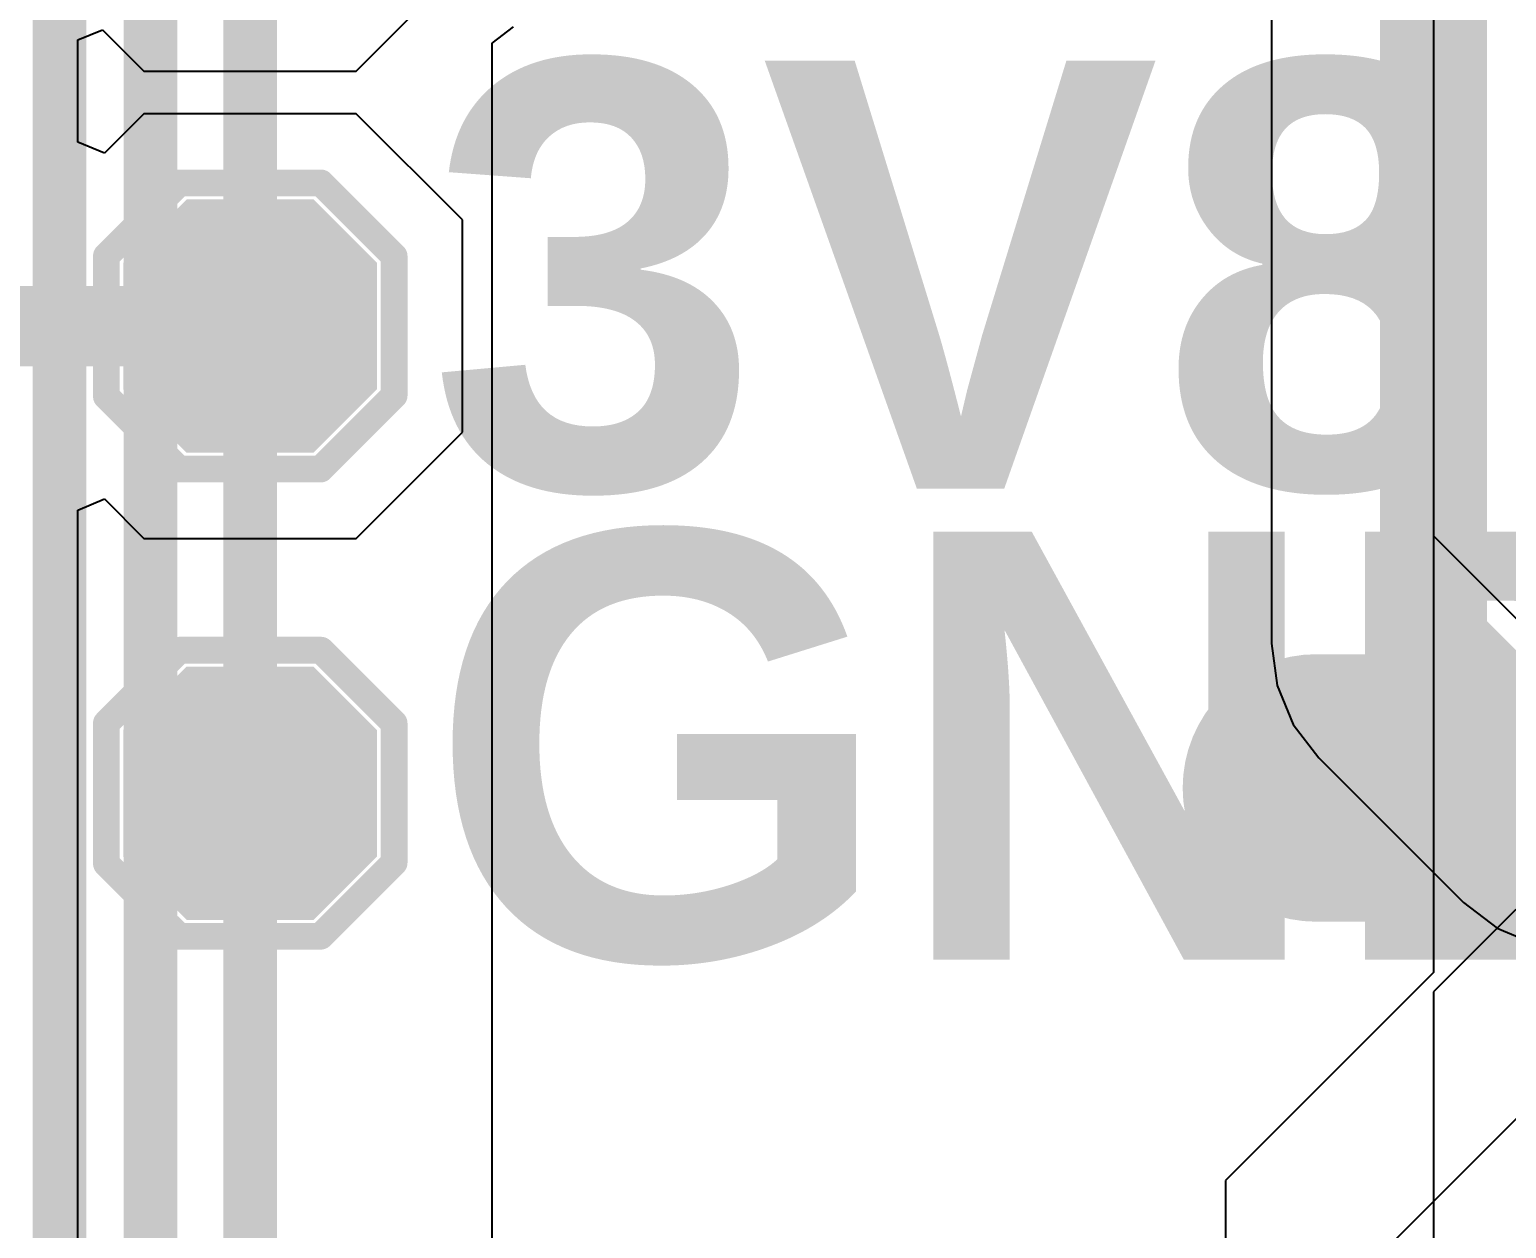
# Model space of a CAD drawing. Header units: inches. Extents: x -3 to 5437, y -3 to 5435.
# Drawn here: x 108.32 to 115.33, y 21.66 to 27.35 of the extents above; entities that cross this region are included whole.
import ezdxf

# ---------------------------------------------------------------- set-up
doc = ezdxf.new("R2010")
doc.units = ezdxf.units.IN
for name, color, linetype in [('Bottom Layer', 5, 'Continuous'), ('PWR', 76, 'Continuous'), ('Top Layer', 1, 'Continuous'), ('Top Overlay', 2, 'Continuous'), ('Top Paste', 8, 'Continuous'), ('Top Solder', 216, 'Continuous')]:
    doc.layers.add(name, color=color, linetype=linetype)
doc.styles.add('Arial_Bold', font='', dxfattribs={"height": 0.2})
doc.styles.get('Arial_Bold').set_extended_font_data('Arial', bold=True)

# ---------------------------------------------------------------- blocks, each defined once
blk = doc.blocks.new('T____________0_5___37')
at = {"layer": 'Top Layer'}
blk.add_hatch(color=1, dxfattribs=at).paths.add_polyline_path([(0.25, 0.5), (-0.25, 0.5), (-0.5, 0.25), (-0.5, -0.25), (-0.25, -0.5), (0.25, -0.5), (0.5, -0.25), (0.5, 0.25)])
at = {"layer": 'Top Paste'}
blk.add_hatch(color=8, dxfattribs=at).paths.add_polyline_path([(0.25, 0.5), (-0.25, 0.5), (-0.5, 0.25), (-0.5, -0.25), (-0.25, -0.5), (0.25, -0.5), (0.5, -0.25), (0.5, 0.25)])
at = {"layer": 'Top Solder'}
blk.add_hatch(color=216, dxfattribs=at).paths.add_polyline_path([(0.3008, 0.6016), (-0.3008, 0.6016), (-0.6016, 0.3008), (-0.6016, -0.3008), (-0.3008, -0.6016), (0.3008, -0.6016), (0.6016, -0.3008), (0.6016, 0.3008)])
at = {"layer": 'Top Overlay'}
for points in [[(-0.6819, 0.3332, 0.127, 0.127, 0), (-0.3355, 0.6795, 0.127, 0.127, 0)], [(-0.3355, 0.6795, 0.127, 0.127, 0), (0.3365, 0.6795, 0.127, 0.127, 0)], [(0.3365, 0.6795, 0.127, 0.127, 0), (0.6836, 0.3324, 0.127, 0.127, 0)], [(-0.6819, -0.3341, 0.127, 0.127, 0), (-0.6819, 0.3332, 0.127, 0.127, 0)], [(0.6836, -0.3298, 0.127, 0.127, 0), (0.6836, 0.3324, 0.127, 0.127, 0)], [(-0.6819, -0.3341, 0.127, 0.127, 0), (-0.3374, -0.6786, 0.127, 0.127, 0)], [(0.3349, -0.6786, 0.127, 0.127, 0), (0.6836, -0.3298, 0.127, 0.127, 0)], [(-0.3374, -0.6786, 0.127, 0.127, 0), (0.3349, -0.6786, 0.127, 0.127, 0)]]:
    blk.add_lwpolyline(points, format="xyseb", dxfattribs=at)
for points in [[(-0.3673, 0.6795, 0.0635, 0.0635, 1), (-0.3038, 0.6795, 0.0635, 0.0635, 1)], [(-0.3673, 0.6795, 0.0635, 0.0635, 1), (-0.3038, 0.6795, 0.0635, 0.0635, 1)], [(0.3047, 0.6795, 0.0635, 0.0635, 1), (0.3682, 0.6795, 0.0635, 0.0635, 1)], [(0.3047, 0.6795, 0.0635, 0.0635, 1), (0.3682, 0.6795, 0.0635, 0.0635, 1)], [(-0.7136, 0.3332, 0.0635, 0.0635, 1), (-0.6501, 0.3332, 0.0635, 0.0635, 1)], [(-0.7136, 0.3332, 0.0635, 0.0635, 1), (-0.6501, 0.3332, 0.0635, 0.0635, 1)], [(0.6519, 0.3324, 0.0635, 0.0635, 1), (0.7154, 0.3324, 0.0635, 0.0635, 1)], [(0.6519, 0.3324, 0.0635, 0.0635, 1), (0.7154, 0.3324, 0.0635, 0.0635, 1)], [(-0.7136, -0.3341, 0.0635, 0.0635, 1), (-0.6501, -0.3341, 0.0635, 0.0635, 1)], [(-0.7136, -0.3341, 0.0635, 0.0635, 1), (-0.6501, -0.3341, 0.0635, 0.0635, 1)], [(0.6519, -0.3298, 0.0635, 0.0635, 1), (0.7154, -0.3298, 0.0635, 0.0635, 1)], [(0.6519, -0.3298, 0.0635, 0.0635, 1), (0.7154, -0.3298, 0.0635, 0.0635, 1)], [(-0.3691, -0.6786, 0.0635, 0.0635, 1), (-0.3056, -0.6786, 0.0635, 0.0635, 1)], [(-0.3691, -0.6786, 0.0635, 0.0635, 1), (-0.3056, -0.6786, 0.0635, 0.0635, 1)], [(0.3031, -0.6786, 0.0635, 0.0635, 1), (0.3666, -0.6786, 0.0635, 0.0635, 1)], [(0.3031, -0.6786, 0.0635, 0.0635, 1), (0.3666, -0.6786, 0.0635, 0.0635, 1)]]:
    blk.add_lwpolyline(points, format="xyseb", close=True, dxfattribs=at)
blk = doc.blocks.new('T____________0_5___128')
at = {"layer": 'Top Layer'}
blk.add_hatch(color=1, dxfattribs=at).paths.add_polyline_path([(0.25, 0.5), (-0.25, 0.5), (-0.5, 0.25), (-0.5, -0.25), (-0.25, -0.5), (0.25, -0.5), (0.5, -0.25), (0.5, 0.25)])
at = {"layer": 'Top Paste'}
blk.add_hatch(color=8, dxfattribs=at).paths.add_polyline_path([(0.25, 0.5), (-0.25, 0.5), (-0.5, 0.25), (-0.5, -0.25), (-0.25, -0.5), (0.25, -0.5), (0.5, -0.25), (0.5, 0.25)])
at = {"layer": 'Top Solder'}
blk.add_hatch(color=216, dxfattribs=at).paths.add_polyline_path([(0.3008, 0.6016), (-0.3008, 0.6016), (-0.6016, 0.3008), (-0.6016, -0.3008), (-0.3008, -0.6016), (0.3008, -0.6016), (0.6016, -0.3008), (0.6016, 0.3008)])
at = {"layer": 'Top Overlay'}
for points in [[(-0.6819, 0.3332, 0.127, 0.127, 0), (-0.3355, 0.6795, 0.127, 0.127, 0)], [(-0.3355, 0.6795, 0.127, 0.127, 0), (0.3365, 0.6795, 0.127, 0.127, 0)], [(0.3365, 0.6795, 0.127, 0.127, 0), (0.6836, 0.3324, 0.127, 0.127, 0)], [(-0.6819, -0.3341, 0.127, 0.127, 0), (-0.6819, 0.3332, 0.127, 0.127, 0)], [(0.6836, -0.3298, 0.127, 0.127, 0), (0.6836, 0.3324, 0.127, 0.127, 0)], [(-0.6819, -0.3341, 0.127, 0.127, 0), (-0.3374, -0.6786, 0.127, 0.127, 0)], [(0.3349, -0.6786, 0.127, 0.127, 0), (0.6836, -0.3298, 0.127, 0.127, 0)], [(-0.3374, -0.6786, 0.127, 0.127, 0), (0.3349, -0.6786, 0.127, 0.127, 0)]]:
    blk.add_lwpolyline(points, format="xyseb", dxfattribs=at)
for points in [[(-0.3673, 0.6795, 0.0635, 0.0635, 1), (-0.3038, 0.6795, 0.0635, 0.0635, 1)], [(-0.3673, 0.6795, 0.0635, 0.0635, 1), (-0.3038, 0.6795, 0.0635, 0.0635, 1)], [(0.3047, 0.6795, 0.0635, 0.0635, 1), (0.3682, 0.6795, 0.0635, 0.0635, 1)], [(0.3047, 0.6795, 0.0635, 0.0635, 1), (0.3682, 0.6795, 0.0635, 0.0635, 1)], [(-0.7136, 0.3332, 0.0635, 0.0635, 1), (-0.6501, 0.3332, 0.0635, 0.0635, 1)], [(-0.7136, 0.3332, 0.0635, 0.0635, 1), (-0.6501, 0.3332, 0.0635, 0.0635, 1)], [(0.6519, 0.3324, 0.0635, 0.0635, 1), (0.7154, 0.3324, 0.0635, 0.0635, 1)], [(0.6519, 0.3324, 0.0635, 0.0635, 1), (0.7154, 0.3324, 0.0635, 0.0635, 1)], [(-0.7136, -0.3341, 0.0635, 0.0635, 1), (-0.6501, -0.3341, 0.0635, 0.0635, 1)], [(-0.7136, -0.3341, 0.0635, 0.0635, 1), (-0.6501, -0.3341, 0.0635, 0.0635, 1)], [(0.6519, -0.3298, 0.0635, 0.0635, 1), (0.7154, -0.3298, 0.0635, 0.0635, 1)], [(0.6519, -0.3298, 0.0635, 0.0635, 1), (0.7154, -0.3298, 0.0635, 0.0635, 1)], [(-0.3691, -0.6786, 0.0635, 0.0635, 1), (-0.3056, -0.6786, 0.0635, 0.0635, 1)], [(-0.3691, -0.6786, 0.0635, 0.0635, 1), (-0.3056, -0.6786, 0.0635, 0.0635, 1)], [(0.3031, -0.6786, 0.0635, 0.0635, 1), (0.3666, -0.6786, 0.0635, 0.0635, 1)], [(0.3031, -0.6786, 0.0635, 0.0635, 1), (0.3666, -0.6786, 0.0635, 0.0635, 1)]]:
    blk.add_lwpolyline(points, format="xyseb", close=True, dxfattribs=at)

msp = doc.modelspace()

# ---------------------------------------------------------------- linework, layer by layer
at = {"layer": 'Bottom Layer'}
for p, q in [((114.9824, 32.617), (114.9824, 24.9462)), ((110.5154, 27.286), (110.6162, 27.3633)), ((110.5154, 3.937), (110.5154, 27.286)), ((114.9824, 24.9462), (115.7732, 24.1554)), ((115.3738, 23.1734), (114.9824, 22.7821)), ((114.9824, 22.7821), (114.9824, 20.955))]:
    msp.add_line(p, q, dxfattribs=at)
for points in [[(108.4616, 11.5447, 0.254, 0.254, 0), (108.4616, 55.2569, 0.254, 0.254, 0)], [(108.8934, 11.0135, 0.254, 0.254, 0), (108.8934, 53.9961, 0.254, 0.254, 0)], [(109.3659, 10.4547, 0.254, 0.254, 0), (109.3659, 52.794, 0.254, 0.254, 0)], [(114.427, 23.7499, 1.27, 1.27, 0), (119.6052, 23.7499, 1.27, 1.27, 0)]]:
    msp.add_lwpolyline(points, format="xyseb", dxfattribs=at)
msp.add_lwpolyline([(114.1095, 23.7499, 0.635, 0.635, 1), (114.7445, 23.7499, 0.635, 0.635, 1)], format="xyseb", close=True, dxfattribs=at)
at = {"layer": 'PWR'}
for p, q in [((114.9824, 27.7402), (114.9824, 22.8739)), ((114.9824, 22.8739), (113.9952, 21.8867)), ((114.7638, 21.5683), (115.5259, 22.3305)), ((113.9952, 21.8867), (113.9952, 6.9279))]:
    msp.add_line(p, q, dxfattribs=at)
at = {"layer": 'Top Layer'}
for p, q in [((114.2139, 30.9004), (114.2139, 24.4358)), ((109.8699, 27.1524), (110.1734, 27.4559)), ((108.5477, 27.3007), (108.6651, 27.3493)), ((108.6651, 27.3493), (108.8619, 27.1524)), ((108.5477, 26.8159), (108.5477, 27.3007)), ((108.8619, 27.1524), (109.8699, 27.1524)), ((108.8619, 26.9505), (108.6747, 26.7633)), ((109.8699, 26.9505), (108.8619, 26.9505)), ((110.3739, 26.4465), (109.8699, 26.9505)), ((108.6747, 26.7633), (108.5477, 26.8159)), ((110.3739, 25.4385), (110.3739, 26.4465)), ((109.8699, 24.9345), (110.3739, 25.4385)), ((108.5477, 25.0691), (108.6747, 25.1217)), ((108.6747, 25.1217), (108.8619, 24.9345)), ((108.5477, 20.8086), (108.5477, 25.0691)), ((108.8619, 24.9345), (109.8699, 24.9345)), ((114.2139, 24.4358), (114.24, 24.2368)), ((114.24, 24.2368), (114.3168, 24.0515)), ((114.3168, 24.0515), (114.439, 23.8923)), ((114.439, 23.8923), (115.1249, 23.2064)), ((115.1249, 23.2064), (115.1249, 23.2064)), ((115.1249, 23.2064), (115.284, 23.0843)), ((115.284, 23.0843), (115.4694, 23.0075))]:
    msp.add_line(p, q, dxfattribs=at)
for points in [[(114.9824, 24.4358, 0.508, 0.508, 0), (114.9824, 40.1983, 0.508, 0.508, 0)], [(107.1592, 25.9425, 0.381, 0.381, 0), (109.3659, 25.9425, 0.381, 0.381, 0)], [(114.9824, 24.4358, 0.508, 0.508, 0), (115.6683, 23.7499, 0.508, 0.508, 0)]]:
    msp.add_lwpolyline(points, format="xyseb", dxfattribs=at)
for points in [[(109.2707, 25.9425, 0.1905, 0.1905, 1), (109.4612, 25.9425, 0.1905, 0.1905, 1)], [(114.8554, 24.4358, 0.254, 0.254, 1), (115.1094, 24.4358, 0.254, 0.254, 1)], [(114.8554, 24.4358, 0.254, 0.254, 1), (115.1094, 24.4358, 0.254, 0.254, 1)]]:
    msp.add_lwpolyline(points, format="xyseb", close=True, dxfattribs=at)

# ---------------------------------------------------------------- block references
for name, p in [('T____________0_5___37', (109.3659, 25.9425)), ('T____________0_5___128', (109.3659, 23.7245))]:
    msp.add_blockref(name, p)

# ---------------------------------------------------------------- texts
at = {"layer": 'Top Overlay', "style": 'Arial_Bold'}
for s, p in [('3V8', (110.2106, 25.1704)), ('GND', (110.2106, 22.9352))]:
    msp.add_text(s, height=2.032, rotation=360, dxfattribs=at).set_placement(p)

doc.saveas('drawing.dxf')
